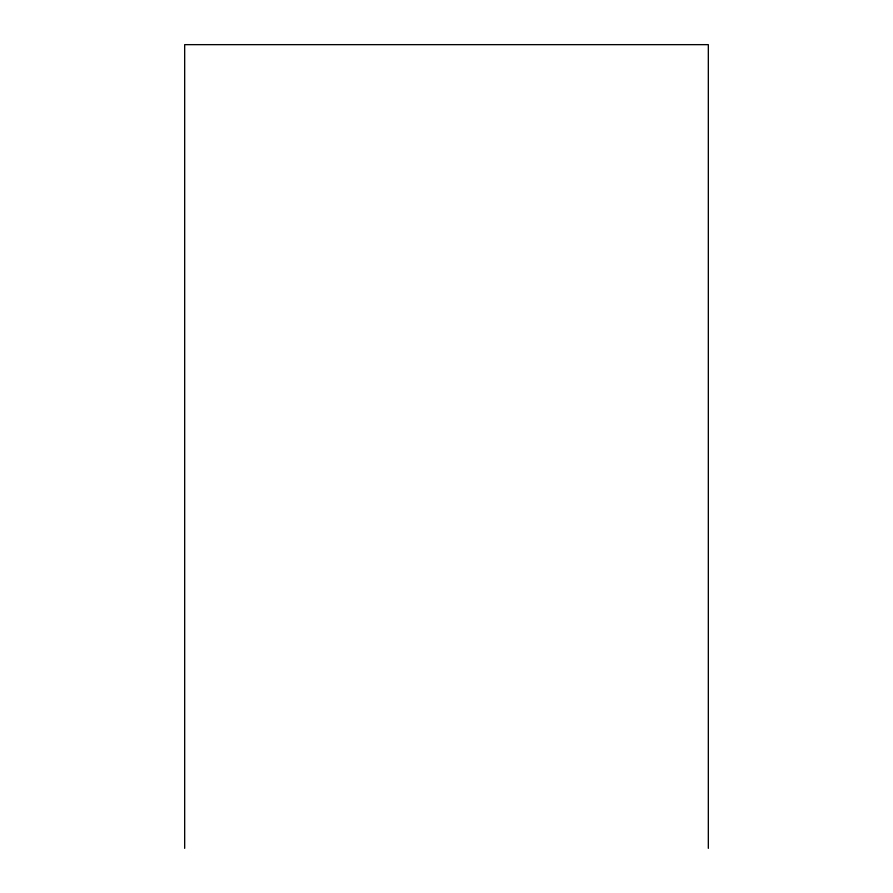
<?xml version="1.0" encoding="UTF-8"?>
<svg xmlns="http://www.w3.org/2000/svg" width="893" height="893" viewBox="0 0 893 893"><rect width="100%" height="100%" fill="white"/><g stroke="black" fill="none" stroke-linecap="round" stroke-linejoin="round"><path stroke-width="1.34" d="M708.328 848.35L708.328 44.65L184.672 44.65L184.672 848.35"/></g></svg>
